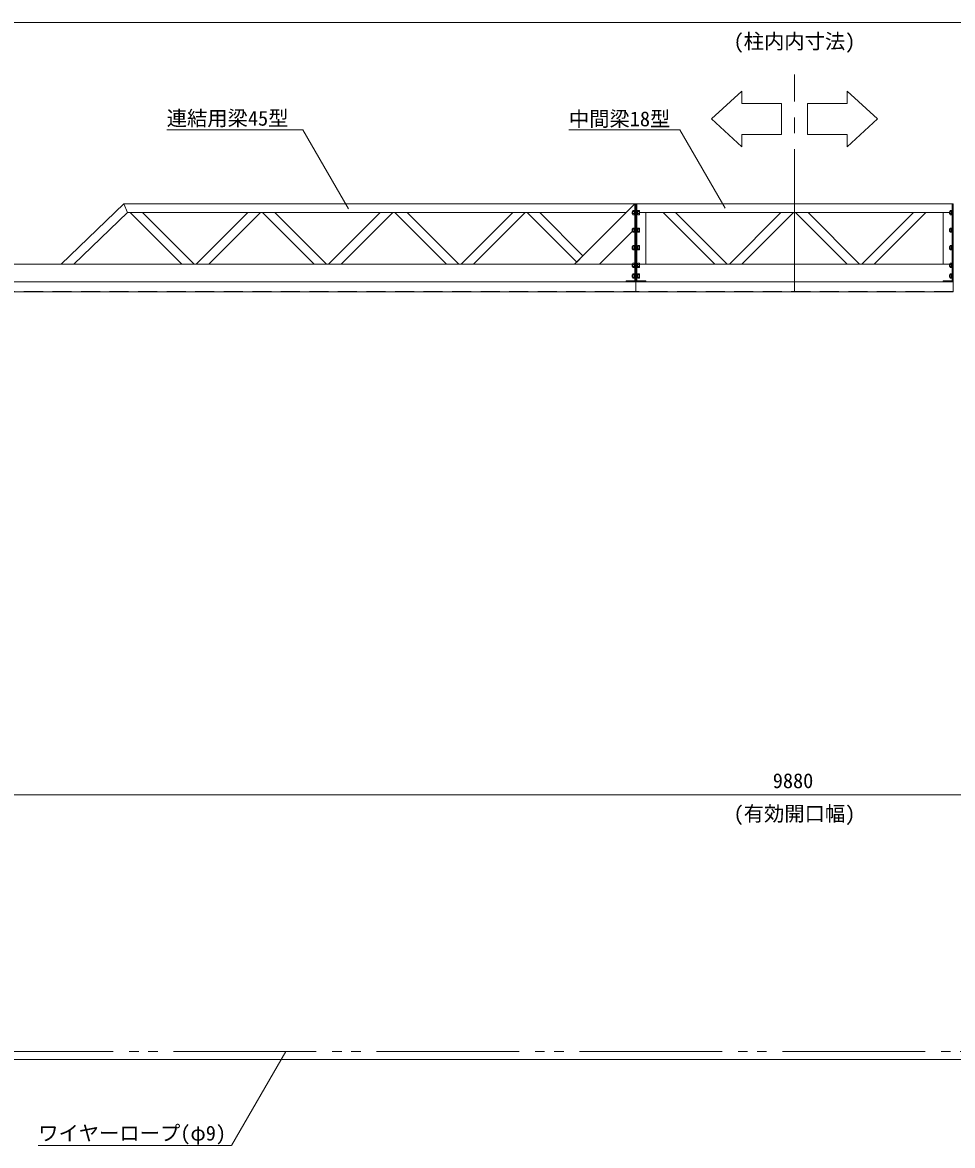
# Model space of a CAD drawing. Units: millimetres, scale not verified. Extents: x -12090 to 12090, y -18325 to 18325.
# Drawn here: x -8432 to -3153, y -15034 to -8661 of the extents above; entities that cross this region are included whole.
import ezdxf
from ezdxf.enums import TextEntityAlignment as Align

# ---------------------------------------------------------------- set-up
doc = ezdxf.new("R2010")
doc.units = ezdxf.units.MM
doc.header["$LTSCALE"] = 90
for name, pattern in [('CHAIN2', [12, 9, -1, 1, -1]), ('DASHED1', [1.8, 1.2, -0.6]), ('DOUBLE_CHAIN2', [12.8, 9, -1, 0.6, -0.6, 0.6, -1])]:
    doc.linetypes.add(name, pattern=pattern)
for name, color, linetype, lineweight in [('0-5_ﾍﾞｰｽﾗｲﾝ', 134, 'Continuous', 18), ('0-6_ﾎﾞﾙﾄ類', 134, 'Continuous', 18), ('0-8_ﾜｲﾔｰﾛｰﾌﾟ', 134, 'DOUBLE_CHAIN2', 18), ('0-B_寸法', 134, 'Continuous', 18), ('1-3_中間梁18', 134, 'Continuous', 18), ('1-6_通芯', 134, 'CHAIN2', 18), ('1-B_文字', 134, 'Continuous', 18), ('1-D_連結用梁45', 134, 'Continuous', 18)]:
    doc.layers.add(name, color=color, linetype=linetype, lineweight=lineweight)
doc.styles.add('ＭＳ ゴシック', font='')
doc.styles.get('ＭＳ ゴシック').set_extended_font_data('MS Gothic')

msp = doc.modelspace()

# ---------------------------------------------------------------- linework, layer by layer
at = {"layer": '0-5_ﾍﾞｰｽﾗｲﾝ'}
msp.add_line((-10960.19, -14545), (1899.81, -14545), dxfattribs=at)
at = {"layer": '0-6_ﾎﾞﾙﾄ類'}
for p, q in [((-4968.89, -9733), (-4970.89, -9735)), ((-4970.89, -9745), (-4970.89, -9735)), ((-4968.89, -9747), (-4970.89, -9745)), ((-4967.5, -9734.2), (-4970.1, -9734.2)), ((-4967.5, -9745.8), (-4970.1, -9745.8)), ((-4968.89, -9747), (-4968.89, -9733)), ((-4967.5, -9733), (-4968.89, -9733)), ((-4967.5, -9747), (-4968.89, -9747)), ((-4967.5, -9729.5), (-4965.87, -9727.88)), ((-4967.5, -9750.5), (-4967.5, -9729.5)), ((-4965.87, -9733.94), (-4958.5, -9733.94)), ((-4965.87, -9746.06), (-4958.5, -9746.06)), ((-4938.89, -9739.2), (-4941.89, -9740)), ((-4938.89, -9740), (-4941.89, -9740.81)), ((-4931.51, -9733.94), (-4938.89, -9733.94)), ((-4931.51, -9746.06), (-4938.89, -9746.06)), ((-3168.89, -9733), (-3170.89, -9735)), ((-3170.89, -9745), (-3170.89, -9735)), ((-3168.89, -9747), (-3170.89, -9745)), ((-3167.5, -9734.2), (-3170.1, -9734.2)), ((-3167.5, -9745.8), (-3170.1, -9745.8)), ((-3168.89, -9747), (-3168.89, -9733)), ((-3167.5, -9733), (-3168.89, -9733)), ((-3167.5, -9747), (-3168.89, -9747)), ((-3167.5, -9729.5), (-3165.87, -9727.88)), ((-3167.5, -9750.5), (-3167.5, -9729.5)), ((-3165.87, -9733.94), (-3158.5, -9733.94)), ((-3165.87, -9746.06), (-3158.5, -9746.06)), ((-4967.5, -9750.5), (-4965.87, -9752.12)), ((-4929.89, -9750.5), (-4931.51, -9752.12)), ((-3167.5, -9750.5), (-3165.87, -9752.12)), ((-4968.89, -9833), (-4970.89, -9835)), ((-4970.89, -9845), (-4970.89, -9835)), ((-4968.89, -9847), (-4970.89, -9845)), ((-4967.5, -9834.2), (-4970.1, -9834.2)), ((-4967.5, -9845.8), (-4970.1, -9845.8)), ((-4968.89, -9847), (-4968.89, -9833)), ((-4967.5, -9833), (-4968.89, -9833)), ((-4967.5, -9847), (-4968.89, -9847)), ((-4967.5, -9829.5), (-4965.87, -9827.87)), ((-4967.5, -9850.5), (-4967.5, -9829.5)), ((-4967.5, -9850.5), (-4965.87, -9852.12)), ((-4965.87, -9833.94), (-4958.5, -9833.94)), ((-4965.87, -9846.06), (-4958.5, -9846.06)), ((-4938.89, -9839.2), (-4941.89, -9840)), ((-4938.89, -9840), (-4941.89, -9840.81)), ((-4931.51, -9833.94), (-4938.89, -9833.94)), ((-4931.51, -9846.06), (-4938.89, -9846.06)), ((-4929.89, -9850.5), (-4931.51, -9852.12)), ((-3168.89, -9833), (-3170.89, -9835)), ((-3170.89, -9845), (-3170.89, -9835)), ((-3168.89, -9847), (-3170.89, -9845)), ((-3167.5, -9834.2), (-3170.1, -9834.2)), ((-3167.5, -9845.8), (-3170.1, -9845.8)), ((-3168.89, -9847), (-3168.89, -9833)), ((-3167.5, -9833), (-3168.89, -9833)), ((-3167.5, -9847), (-3168.89, -9847)), ((-3167.5, -9829.5), (-3165.87, -9827.87)), ((-3167.5, -9850.5), (-3167.5, -9829.5)), ((-3167.5, -9850.5), (-3165.87, -9852.12)), ((-3165.87, -9833.94), (-3158.5, -9833.94)), ((-3165.87, -9846.06), (-3158.5, -9846.06)), ((-4968.89, -9933), (-4970.89, -9935)), ((-4970.89, -9945), (-4970.89, -9935)), ((-4967.5, -9934.2), (-4970.1, -9934.2)), ((-4968.89, -9947), (-4968.89, -9933)), ((-4967.5, -9933), (-4968.89, -9933)), ((-4967.5, -9929.5), (-4965.87, -9927.87)), ((-4967.5, -9950.5), (-4967.5, -9929.5)), ((-4965.87, -9933.94), (-4958.5, -9933.94)), ((-4938.89, -9939.19), (-4941.89, -9940)), ((-4938.89, -9940), (-4941.89, -9940.81)), ((-4931.51, -9933.94), (-4938.89, -9933.94)), ((-3168.89, -9933), (-3170.89, -9935)), ((-3170.89, -9945), (-3170.89, -9935)), ((-3167.5, -9934.2), (-3170.1, -9934.2)), ((-3168.89, -9947), (-3168.89, -9933)), ((-3167.5, -9933), (-3168.89, -9933)), ((-3167.5, -9929.5), (-3165.87, -9927.87)), ((-3167.5, -9950.5), (-3167.5, -9929.5)), ((-3165.87, -9933.94), (-3158.5, -9933.94)), ((-4968.89, -9947), (-4970.89, -9945)), ((-4967.5, -9945.8), (-4970.1, -9945.8)), ((-4967.5, -9947), (-4968.89, -9947)), ((-4967.5, -9950.5), (-4965.87, -9952.13)), ((-4965.87, -9946.06), (-4958.5, -9946.06)), ((-4931.51, -9946.06), (-4938.89, -9946.06)), ((-4929.89, -9950.5), (-4931.51, -9952.13)), ((-3168.89, -9947), (-3170.89, -9945)), ((-3167.5, -9945.8), (-3170.1, -9945.8)), ((-3167.5, -9947), (-3168.89, -9947)), ((-3167.5, -9950.5), (-3165.87, -9952.13)), ((-3165.87, -9946.06), (-3158.5, -9946.06)), ((-4968.89, -10033), (-4970.89, -10035)), ((-4970.89, -10045), (-4970.89, -10035)), ((-4968.89, -10047), (-4970.89, -10045)), ((-4967.5, -10034.2), (-4970.1, -10034.2)), ((-4967.5, -10045.8), (-4970.1, -10045.8)), ((-4968.89, -10047), (-4968.89, -10033)), ((-4967.5, -10033), (-4968.89, -10033)), ((-4967.5, -10047), (-4968.89, -10047)), ((-4967.5, -10029.5), (-4965.87, -10027.87)), ((-4967.5, -10050.5), (-4967.5, -10029.5)), ((-4967.5, -10050.5), (-4965.87, -10052.13)), ((-4965.87, -10033.94), (-4958.5, -10033.94)), ((-4965.87, -10046.06), (-4958.5, -10046.06)), ((-4938.89, -10039.19), (-4941.89, -10040)), ((-4938.89, -10040), (-4941.89, -10040.81)), ((-4931.51, -10033.94), (-4938.89, -10033.94)), ((-4931.51, -10046.06), (-4938.89, -10046.06)), ((-4929.89, -10050.5), (-4931.51, -10052.13)), ((-3168.89, -10033), (-3170.89, -10035)), ((-3170.89, -10045), (-3170.89, -10035)), ((-3168.89, -10047), (-3170.89, -10045)), ((-3167.5, -10034.2), (-3170.1, -10034.2)), ((-3167.5, -10045.8), (-3170.1, -10045.8)), ((-3168.89, -10047), (-3168.89, -10033)), ((-3167.5, -10033), (-3168.89, -10033)), ((-3167.5, -10047), (-3168.89, -10047)), ((-3167.5, -10029.5), (-3165.87, -10027.87)), ((-3167.5, -10050.5), (-3167.5, -10029.5)), ((-3167.5, -10050.5), (-3165.87, -10052.13)), ((-3165.87, -10033.94), (-3158.5, -10033.94)), ((-3165.87, -10046.06), (-3158.5, -10046.06)), ((-4968.89, -10093), (-4970.89, -10095)), ((-4970.89, -10105), (-4970.89, -10095)), ((-4968.89, -10107), (-4970.89, -10105)), ((-4967.5, -10094.2), (-4970.1, -10094.2)), ((-4967.5, -10105.8), (-4970.1, -10105.8)), ((-4968.89, -10107), (-4968.89, -10093)), ((-4967.5, -10093), (-4968.89, -10093)), ((-4967.5, -10107), (-4968.89, -10107)), ((-4967.5, -10089.5), (-4965.87, -10087.88)), ((-4967.5, -10110.5), (-4967.5, -10089.5)), ((-4967.5, -10110.5), (-4965.87, -10112.12)), ((-4965.87, -10093.94), (-4958.5, -10093.94)), ((-4965.87, -10106.06), (-4958.5, -10106.06)), ((-4938.89, -10099.2), (-4941.89, -10100)), ((-4938.89, -10100), (-4941.89, -10100.81)), ((-4931.51, -10093.94), (-4938.89, -10093.94)), ((-4931.51, -10106.06), (-4938.89, -10106.06)), ((-4929.89, -10110.5), (-4931.51, -10112.12)), ((-3168.89, -10093), (-3170.89, -10095)), ((-3170.89, -10105), (-3170.89, -10095)), ((-3168.89, -10107), (-3170.89, -10105)), ((-3167.5, -10094.2), (-3170.1, -10094.2)), ((-3167.5, -10105.8), (-3170.1, -10105.8)), ((-3168.89, -10107), (-3168.89, -10093)), ((-3167.5, -10093), (-3168.89, -10093)), ((-3167.5, -10107), (-3168.89, -10107)), ((-3167.5, -10089.5), (-3165.87, -10087.88)), ((-3167.5, -10110.5), (-3167.5, -10089.5)), ((-3167.5, -10110.5), (-3165.87, -10112.12)), ((-3165.87, -10093.94), (-3158.5, -10093.94)), ((-3165.87, -10106.06), (-3158.5, -10106.06))]:
    msp.add_line(p, q, dxfattribs=at)
for points in [[(-4965.87, -9727.88), (-4958.5, -9727.88), (-4958.5, -9752.12), (-4965.87, -9752.12)], [(-4931.51, -9727.88), (-4938.89, -9727.88), (-4938.89, -9752.12), (-4931.51, -9752.12)], [(-4929.89, -9750.5), (-4929.89, -9729.5), (-4931.51, -9727.88)], [(-3165.87, -9727.88), (-3158.5, -9727.88), (-3158.5, -9752.12), (-3165.87, -9752.12)], [(-4965.87, -9827.87), (-4958.5, -9827.87), (-4958.5, -9852.12), (-4965.87, -9852.12)], [(-4931.51, -9827.87), (-4938.89, -9827.87), (-4938.89, -9852.12), (-4931.51, -9852.12)], [(-4929.89, -9850.5), (-4929.89, -9829.5), (-4931.51, -9827.87)], [(-3165.87, -9827.87), (-3158.5, -9827.87), (-3158.5, -9852.12), (-3165.87, -9852.12)], [(-4965.87, -9927.87), (-4958.5, -9927.87), (-4958.5, -9952.13), (-4965.87, -9952.13)], [(-4931.51, -9927.87), (-4938.89, -9927.87), (-4938.89, -9952.13), (-4931.51, -9952.13)], [(-4929.89, -9950.5), (-4929.89, -9929.5), (-4931.51, -9927.87)], [(-3165.87, -9927.87), (-3158.5, -9927.87), (-3158.5, -9952.13), (-3165.87, -9952.13)], [(-4965.87, -10027.87), (-4958.5, -10027.87), (-4958.5, -10052.13), (-4965.87, -10052.13)], [(-4931.51, -10027.87), (-4938.89, -10027.87), (-4938.89, -10052.13), (-4931.51, -10052.13)], [(-4929.89, -10050.5), (-4929.89, -10029.5), (-4931.51, -10027.87)], [(-3165.87, -10027.87), (-3158.5, -10027.87), (-3158.5, -10052.13), (-3165.87, -10052.13)], [(-4965.87, -10087.88), (-4958.5, -10087.88), (-4958.5, -10112.12), (-4965.87, -10112.12)], [(-4931.51, -10087.88), (-4938.89, -10087.88), (-4938.89, -10112.12), (-4931.51, -10112.12)], [(-4929.89, -10110.5), (-4929.89, -10089.5), (-4931.51, -10087.88)], [(-3165.87, -10087.88), (-3158.5, -10087.88), (-3158.5, -10112.12), (-3165.87, -10112.12)]]:
    msp.add_lwpolyline(points, dxfattribs=at)
for points in [[(-4958.5, -9751), (-4958.5, -9729), (-4956.19, -9729), (-4956.19, -9751)], [(-4941.89, -9729), (-4941.89, -9751), (-4944.19, -9751), (-4944.19, -9729)], [(-4941.89, -9728.65), (-4941.89, -9751.35), (-4938.89, -9751.35), (-4938.89, -9728.65)], [(-3158.5, -9751), (-3158.5, -9729), (-3156.19, -9729), (-3156.19, -9751)], [(-4958.5, -9851), (-4958.5, -9829), (-4956.19, -9829), (-4956.19, -9851)], [(-4941.89, -9829), (-4941.89, -9851), (-4944.19, -9851), (-4944.19, -9829)], [(-4941.89, -9828.65), (-4941.89, -9851.35), (-4938.89, -9851.35), (-4938.89, -9828.65)], [(-3158.5, -9851), (-3158.5, -9829), (-3156.19, -9829), (-3156.19, -9851)], [(-4958.5, -9951), (-4958.5, -9929), (-4956.19, -9929), (-4956.19, -9951)], [(-4941.89, -9929), (-4941.89, -9951), (-4944.19, -9951), (-4944.19, -9929)], [(-4941.89, -9928.65), (-4941.89, -9951.35), (-4938.89, -9951.35), (-4938.89, -9928.65)], [(-3158.5, -9951), (-3158.5, -9929), (-3156.19, -9929), (-3156.19, -9951)], [(-4958.5, -10051), (-4958.5, -10029), (-4956.19, -10029), (-4956.19, -10051)], [(-4941.89, -10029), (-4941.89, -10051), (-4944.19, -10051), (-4944.19, -10029)], [(-4941.89, -10028.65), (-4941.89, -10051.35), (-4938.89, -10051.35), (-4938.89, -10028.65)], [(-3158.5, -10051), (-3158.5, -10029), (-3156.19, -10029), (-3156.19, -10051)], [(-4958.5, -10111), (-4958.5, -10089), (-4956.19, -10089), (-4956.19, -10111)], [(-4941.89, -10089), (-4941.89, -10111), (-4944.19, -10111), (-4944.19, -10089)], [(-4941.89, -10088.65), (-4941.89, -10111.35), (-4938.89, -10111.35), (-4938.89, -10088.65)], [(-3158.5, -10111), (-3158.5, -10089), (-3156.19, -10089), (-3156.19, -10111)]]:
    msp.add_lwpolyline(points, close=True, dxfattribs=at)
for centre, radius, start, end in [((-4955.37, -9740), 12.12, 150, 210), ((-4962.83, -9730.91), 4.28, 135, 225), ((-4962.83, -9749.1), 4.28, 135, 225), ((-4934.55, -9730.91), 4.28, 315, 45), ((-4942.02, -9740), 12.12, 330, 30), ((-4934.55, -9749.1), 4.28, 315, 45), ((-3155.37, -9740), 12.12, 150, 210), ((-3162.83, -9730.91), 4.28, 135, 225), ((-3162.83, -9749.1), 4.28, 135, 225), ((-4955.37, -9840), 12.12, 150, 210), ((-4962.83, -9830.91), 4.28, 135, 225), ((-4962.83, -9849.1), 4.28, 135, 225), ((-4934.55, -9830.91), 4.28, 315, 45), ((-4942.02, -9840), 12.12, 330, 30), ((-4934.55, -9849.1), 4.28, 315, 45), ((-3155.37, -9840), 12.12, 150, 210), ((-3162.83, -9830.91), 4.28, 135, 225), ((-3162.83, -9849.1), 4.28, 135, 225), ((-4955.37, -9940), 12.12, 150, 210), ((-4962.83, -9930.91), 4.28, 135, 225), ((-4934.55, -9930.91), 4.28, 315, 45), ((-4942.02, -9940), 12.12, 330, 30), ((-3155.37, -9940), 12.12, 150, 210), ((-3162.83, -9930.91), 4.28, 135, 225), ((-4962.83, -9949.1), 4.28, 135, 225), ((-4934.55, -9949.1), 4.28, 315, 45), ((-3162.83, -9949.1), 4.28, 135, 225), ((-4955.37, -10040), 12.12, 150, 210), ((-4962.83, -10030.9), 4.28, 135, 225), ((-4962.83, -10049.09), 4.28, 135, 225), ((-4934.55, -10030.9), 4.28, 315, 45), ((-4942.02, -10040), 12.12, 330, 30), ((-4934.55, -10049.09), 4.28, 315, 45), ((-3155.37, -10040), 12.12, 150, 210), ((-3162.83, -10030.9), 4.28, 135, 225), ((-3162.83, -10049.09), 4.28, 135, 225), ((-4955.37, -10100), 12.12, 150, 210), ((-4962.83, -10090.91), 4.28, 135, 225), ((-4962.83, -10109.1), 4.28, 135, 225), ((-4934.55, -10090.91), 4.28, 315, 45), ((-4942.02, -10100), 12.12, 330, 30), ((-4934.55, -10109.1), 4.28, 315, 45), ((-3155.37, -10100), 12.12, 150, 210), ((-3162.83, -10090.91), 4.28, 135, 225), ((-3162.83, -10109.1), 4.28, 135, 225)]:
    msp.add_arc(centre, radius, start, end, dxfattribs=at)
at = {"layer": '0-8_ﾜｲﾔｰﾛｰﾌﾟ'}
msp.add_line((1299.81, -14500), (-9401.8, -14500), dxfattribs=at)
at = {"layer": '0-B_寸法'}
for p, q in [((-9384.19, -8661.4), (1283.81, -8661.4)), ((-8932.19, -13043.4), (815.81, -13043.4))]:
    msp.add_line(p, q, dxfattribs=at)
at = {"layer": '1-3_中間梁18'}
for p, q in [((-4944.19, -9740), (-4944.19, -10033)), ((-4929.89, -9740), (-3170.89, -9740)), ((-3156.19, -10033), (-3156.19, -9740)), ((-3167.5, -10033), (-4929.89, -10033))]:
    msp.add_line(p, q, dxfattribs=at)
at = {"layer": '1-3_中間梁18', "linetype": 'DASHED1'}
msp.add_line((-3150.19, -10188.4), (-4950.19, -10188.4), dxfattribs=at)
at = {"layer": '1-3_中間梁18'}
for points in [[(-4950.19, -10133), (-4944.19, -10133), (-4944.19, -9690), (-4950.19, -9690)], [(-4724.9, -9740), (-4795.61, -9740), (-4502.62, -10033), (-4431.91, -10033)], [(-4126.9, -9740), (-4056.19, -9740), (-4349.2, -10033), (-4419.9, -10033)], [(-3973.48, -9740), (-4044.19, -9740), (-3751.19, -10033), (-3680.49, -10033)], [(-3375.49, -9740), (-3304.77, -9740), (-3597.77, -10033), (-3668.48, -10033)], [(-3156.19, -10133), (-3150.19, -10133), (-3150.19, -9690), (-3156.19, -9690)], [(-4894.19, -10133), (-4894.19, -10127), (-4944.19, -10127), (-4944.19, -10133)], [(-3206.2, -10133), (-3206.2, -10127), (-3156.19, -10127), (-3156.19, -10133)], [(-4950.19, -10190), (-3150.19, -10190), (-3150.19, -10133), (-4950.19, -10133)]]:
    msp.add_lwpolyline(points, close=True, dxfattribs=at)
for points in [[(-3156.19, -9740), (-3156.19, -9690), (-4944.19, -9690), (-4944.19, -9740)], [(-4929.89, -10033), (-4894.19, -10033), (-4894.19, -9740), (-4929.89, -9740)], [(-3170.89, -9740), (-3206.2, -9740), (-3206.2, -10033), (-3167.5, -10033)], [(-4944.19, -10033), (-4944.19, -10133), (-3156.19, -10133), (-3156.19, -10033)]]:
    msp.add_lwpolyline(points, dxfattribs=at)
at = {"layer": '1-6_通芯'}
msp.add_line((-4050.19, -10190), (-4050.19, -8956.92), dxfattribs=at)
at = {"layer": '1-B_文字'}
for p, q in [((-7613.16, -9270.14), (-6842.1, -9270.14)), ((-5330.65, -9271), (-4701.25, -9271)), ((-8342.55, -15034), (-7246.41, -15034))]:
    msp.add_line(p, q, dxfattribs=at)
for points in [[(-4521.99, -9209.05), (-4348.69, -9052.13), (-4348.69, -9121.6), (-4124.72, -9121.6), (-4124.72, -9296.82), (-4348.69, -9296.82), (-4348.69, -9366.3)], [(-3578.4, -9209.05), (-3751.69, -9052.13), (-3751.69, -9121.6), (-3975.66, -9121.6), (-3975.66, -9296.82), (-3751.69, -9296.82), (-3751.69, -9366.3)]]:
    msp.add_lwpolyline(points, close=True, dxfattribs=at)
for points in [[(-6582.08, -9719.32), (-6841.41, -9270.14), (-6841.85, -9270.14)], [(-4444.21, -9715), (-4700.56, -9271), (-4700.99, -9271)], [(-6937.27, -14500), (-7245.58, -15034), (-7246.01, -15034)]]:
    msp.add_lwpolyline(points, dxfattribs=at)
at = {"layer": '1-D_連結用梁45'}
for p, q in [((-7856.19, -9690), (-8211.38, -10033)), ((-7835.99, -9740), (-8139.4, -10033)), ((-7856.19, -9690), (-4956.19, -9690)), ((-7856.19, -9690), (-7835.99, -9740)), ((-5006.2, -9740), (-7835.99, -9740)), ((-7750.46, -9740), (-7821.17, -9740)), ((-7528.17, -10033), (-7821.17, -9740)), ((-7457.45, -10033), (-7750.46, -9740)), ((-7445.46, -10033), (-7152.45, -9740)), ((-7374.74, -10033), (-7081.75, -9740)), ((-7152.45, -9740), (-7081.75, -9740)), ((-6999.04, -9740), (-7069.74, -9740)), ((-6776.75, -10033), (-7069.74, -9740)), ((-6706.03, -10033), (-6999.04, -9740)), ((-6694.04, -10033), (-6401.03, -9740)), ((-6623.32, -10033), (-6330.32, -9740)), ((-6401.03, -9740), (-6330.32, -9740)), ((-6247.61, -9740), (-6318.32, -9740)), ((-6025.33, -10033), (-6318.32, -9740)), ((-5954.62, -10033), (-6247.61, -9740)), ((-5942.62, -10033), (-5649.61, -9740)), ((-5871.91, -10033), (-5578.9, -9740)), ((-5649.61, -9740), (-5578.9, -9740)), ((-9550.2, -10033), (-4967.5, -10033)), ((-7457.45, -10033), (-7528.17, -10033)), ((-7445.46, -10033), (-7374.74, -10033)), ((-6706.03, -10033), (-6776.75, -10033)), ((-6694.04, -10033), (-6623.32, -10033)), ((-5954.62, -10033), (-6025.33, -10033)), ((-5942.62, -10033), (-5871.91, -10033))]:
    msp.add_line(p, q, dxfattribs=at)
at = {"layer": '1-D_連結用梁45', "linetype": 'DASHED1'}
msp.add_line((-9395.19, -10188.4), (-4950.19, -10188.4), dxfattribs=at)
at = {"layer": '1-D_連結用梁45'}
for points in [[(-5496.19, -9740), (-5250.82, -9985.36), (-5286.19, -10020.72), (-5566.9, -9740)], [(-4950.19, -10133), (-4956.19, -10133), (-4956.19, -9690), (-4950.19, -9690)], [(-5006.2, -10133), (-5006.2, -10127), (-4956.19, -10127), (-4956.19, -10133)]]:
    msp.add_lwpolyline(points, close=True, dxfattribs=at)
for points in [[(-4956.19, -9831.42), (-4956.19, -9690), (-5299.14, -10032.95), (-5157.72, -10032.95), (-4970.33, -9845.56)], [(-4956.19, -10033), (-4956.19, -10133), (-9150.19, -10133)], [(-8550.19, -10133), (-4950.19, -10133), (-4950.19, -10190), (-8550.19, -10190), (-8550.19, -10187)]]:
    msp.add_lwpolyline(points, dxfattribs=at)

# ---------------------------------------------------------------- texts
at = {"layer": '0-B_寸法', "style": 'ＭＳ ゴシック'}
for s, p in [('(柱内内寸法)', (-4395.79, -8836.12)), ('9880', (-4173.39, -13031.52)), ('(有効開口幅)', (-4395.79, -13218.12))]:
    msp.add_text(s, height=84.46, dxfattribs=at).set_placement(p, align=Align.BOTTOM_LEFT)
at = {"layer": '1-B_文字', "style": 'ＭＳ ゴシック'}
for s, p in [('連結用梁45型', (-7613.16, -9272.49)), ('中間梁18型', (-5330.65, -9275.91)), ('ワイヤーロープ(φ9)', (-8342.55, -15031.24))]:
    msp.add_text(s, height=84.46, dxfattribs=at).set_placement(p, align=Align.BOTTOM_LEFT)

doc.saveas('drawing.dxf')
